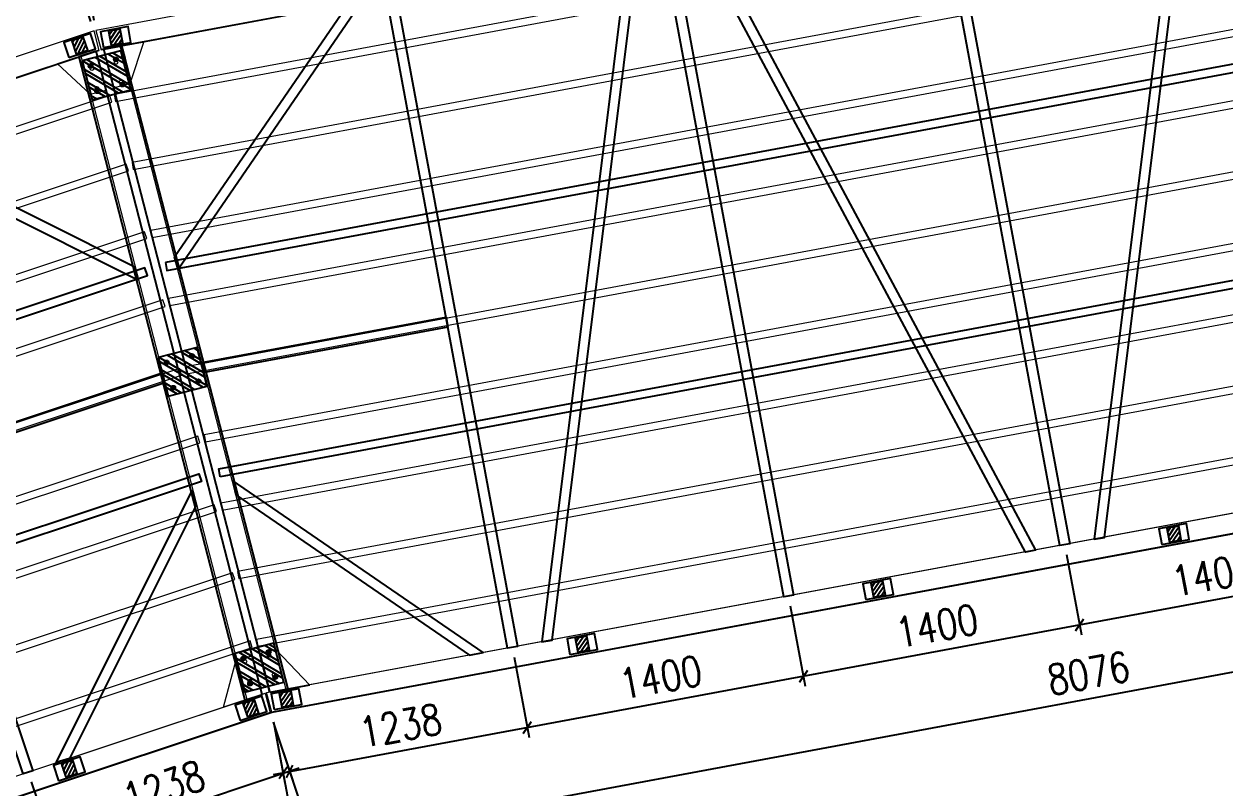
# Model space of a CAD drawing. Extents: x 8238 to 123366, y -35216 to 128109.
# Drawn here: x 43840 to 49826, y 97443 to 101251 of the extents above; entities that cross this region are included whole.
import ezdxf

# ---------------------------------------------------------------- set-up
doc = ezdxf.new("R2010")
doc.units = 0
doc.header["$LTSCALE"] = 1000
doc.header["$MEASUREMENT"] = 0
doc.linetypes.add('HIDDEN', pattern=[0.375, 0.25, -0.125])
for name, color, linetype, lineweight in [('加强板', 140, 'Continuous', 18), ('虚线', 8, 'Continuous', 0), ('铝主梁', 3, 'Continuous', 9), ('铝龙骨', 7, 'Continuous', 9)]:
    doc.layers.add(name, color=color, linetype=linetype, lineweight=lineweight)
for name, color, linetype in [('卡槽', 242, 'Continuous'), ('标注', 9, 'Continuous'), ('栏杆基座', 214, 'Continuous'), ('栏杆柱', 6, 'Continuous'), ('连接端梁', 130, 'Continuous'), ('铝横梁', 220, 'Continuous')]:
    doc.layers.add(name, color=color, linetype=linetype)
doc.styles.add('HZTXT', font='txtw.shx', dxfattribs={"width": 0.8, "bigfont": 'hztxtw.shx'})
doc.dimstyles.new('DIM-50', dxfattribs={"dimscale": 50, "dimtxt": 3, "dimasz": 1, "dimexe": 1, "dimexo": 1, "dimgap": 1, "dimtad": 1, "dimdec": 1, "dimdsep": 46, "dimtxsty": 'HZTXT', "dimblk": 'OBLIQUE', "dimblk1": 'ARCHTICK', "dimblk2": 'OBLIQUE', "dimcen": 0, "dimdle": 1, "dimclrd": 9, "dimclre": 9, "dimclrt": 2, "dimadec": 1, "dimazin": 0, "dimtfac": 1, "dimtdec": 1, "dimtix": 1, "dimtmove": 2, "dimatfit": 3, "dimldrblk": 'OBLIQUE', "dimfxl": 15, "dimtolj": 1, "dimtzin": 0, "dimarcsym": 1})

# ---------------------------------------------------------------- blocks, each defined once
blk = doc.blocks.new('_Oblique')
at = {"color": 0, "linetype": 'ByBlock', "lineweight": -2}
blk.add_line((-0.5, -0.5), (0.5, 0.5), dxfattribs=at)
blk = doc.blocks.new('*D67')
at = {"layer": 'Defpoints', "color": 0, "transparency": 16777216}
for p in [(57562.7, 72492.5), (49004.7, 71627.9), (57562.7, 71627.9)]:
    blk.add_point(p, dxfattribs=at)
at = {"layer": '标注', "color": 9, "lineweight": -2, "transparency": 16777216}
for p, q in [((49004.7, 71677.9), (49004.7, 72542.5)), ((57562.7, 71677.9), (57562.7, 72542.5)), ((48954.7, 72492.5), (57612.7, 72492.5))]:
    blk.add_line(p, q, dxfattribs=at)
at = {"layer": '标注', "color": 9, "lineweight": -2, "transparency": 16777216, "xscale": 50, "yscale": 50, "zscale": 50, "rotation": 180}
blk.add_blockref('_Oblique', (49004.7, 72492.5), dxfattribs=at)
at = {"layer": '标注', "color": 9, "lineweight": -2, "transparency": 16777216, "xscale": 50, "yscale": 50, "zscale": 50}
blk.add_blockref('_Oblique', (57562.7, 72492.5), dxfattribs=at)
at = {"layer": '标注', "color": 2, "transparency": 16777216, "insert": (53283.7, 72617.5), "char_height": 150, "attachment_point": 5, "style": 'HZTXT'}
blk.add_mtext('\\A1;8558', dxfattribs=at)
blk = doc.blocks.new('_ArchTick')
at = {"color": 0, "linetype": 'ByBlock', "const_width": 0.4}
blk.add_lwpolyline([(-0.5, -0.5), (0.5, 0.5)], dxfattribs=at)
blk = doc.blocks.new('*D68')
at = {"layer": 'Defpoints', "color": 0, "transparency": 16777216}
for p in [(57562.7, 72099.8), (57562.7, 71627.9), (56083.7, 71529.9)]:
    blk.add_point(p, dxfattribs=at)
at = {"layer": '标注', "color": 9, "lineweight": -2, "transparency": 16777216}
for p, q in [((56083.7, 71579.9), (56083.7, 72149.8)), ((57562.7, 71677.9), (57562.7, 72149.8)), ((56033.7, 72099.8), (57612.7, 72099.8))]:
    blk.add_line(p, q, dxfattribs=at)
at = {"layer": '标注', "color": 9, "lineweight": -2, "transparency": 16777216, "xscale": 50, "yscale": 50, "zscale": 50, "rotation": 180}
blk.add_blockref('_Oblique', (56083.7, 72099.8), dxfattribs=at)
at = {"layer": '标注', "color": 9, "lineweight": -2, "transparency": 16777216, "xscale": 50, "yscale": 50, "zscale": 50}
blk.add_blockref('_Oblique', (57562.7, 72099.8), dxfattribs=at)
at = {"layer": '标注', "color": 2, "transparency": 16777216, "insert": (56823.2, 72224.8), "char_height": 150, "attachment_point": 5, "style": 'HZTXT'}
blk.add_mtext('\\A1;1479', dxfattribs=at)
blk = doc.blocks.new('*D69')
at = {"layer": 'Defpoints', "color": 0, "transparency": 16777216}
for p in [(49245.7, 68127.9), (57321.7, 68127.9), (57321.7, 67449.2)]:
    blk.add_point(p, dxfattribs=at)
at = {"layer": '标注', "color": 9, "lineweight": -2, "transparency": 16777216}
for p, q in [((49245.7, 68077.9), (49245.7, 67399.2)), ((57321.7, 68077.9), (57321.7, 67399.2)), ((49195.7, 67449.2), (57371.7, 67449.2))]:
    blk.add_line(p, q, dxfattribs=at)
at = {"layer": '标注', "color": 9, "lineweight": -2, "transparency": 16777216, "xscale": 50, "yscale": 50, "zscale": 50}
for p, rotation in [((49245.7, 67449.2), 180.0003109579486), ((57321.7, 67449.2), 0.0003109579486354188)]:
    blk.add_blockref('_Oblique', p, dxfattribs=dict(at, rotation=rotation))
at = {"layer": '标注', "color": 2, "transparency": 16777216, "insert": (53283.7, 67574.2), "char_height": 150, "attachment_point": 5, "rotation": 0.00031, "style": 'HZTXT'}
blk.add_mtext('\\A1;8076', dxfattribs=at)
blk = doc.blocks.new('*D71')
at = {"layer": 'Defpoints', "color": 0, "transparency": 16777216}
for p in [(49004.7, 72099.8), (49004.7, 71627.9), (50483.7, 71529.9)]:
    blk.add_point(p, dxfattribs=at)
at = {"layer": '标注', "color": 9, "lineweight": -2, "transparency": 16777216}
for p, q in [((49004.7, 71677.9), (49004.7, 72149.8)), ((50483.7, 71579.9), (50483.7, 72149.8)), ((50533.7, 72099.8), (48954.7, 72099.8))]:
    blk.add_line(p, q, dxfattribs=at)
at = {"layer": '标注', "color": 9, "lineweight": -2, "transparency": 16777216, "xscale": 50, "yscale": 50, "zscale": 50, "rotation": 180}
blk.add_blockref('_Oblique', (49004.7, 72099.8), dxfattribs=at)
at = {"layer": '标注', "color": 9, "lineweight": -2, "transparency": 16777216, "xscale": 50, "yscale": 50, "zscale": 50}
blk.add_blockref('_Oblique', (50483.7, 72099.8), dxfattribs=at)
at = {"layer": '标注', "color": 2, "transparency": 16777216, "insert": (49744.2, 72224.8), "char_height": 150, "attachment_point": 5, "style": 'HZTXT'}
blk.add_mtext('\\A1;1479', dxfattribs=at)
blk = doc.blocks.new('*D73')
at = {"layer": 'Defpoints', "color": 0, "transparency": 16777216}
for p in [(56083.7, 68225.9), (57321.7, 68127.9), (56083.7, 67818.6)]:
    blk.add_point(p, dxfattribs=at)
at = {"layer": '标注', "color": 9, "lineweight": -2, "transparency": 16777216}
for p, q in [((56083.7, 68175.9), (56083.7, 67768.6)), ((57321.7, 68077.9), (57321.7, 67768.6)), ((57371.7, 67818.6), (56033.7, 67818.6))]:
    blk.add_line(p, q, dxfattribs=at)
at = {"layer": '标注', "color": 9, "lineweight": -2, "transparency": 16777216, "xscale": 50, "yscale": 50, "zscale": 50, "rotation": 180}
blk.add_blockref('_Oblique', (56083.7, 67818.6), dxfattribs=at)
at = {"layer": '标注', "color": 9, "lineweight": -2, "transparency": 16777216, "xscale": 50, "yscale": 50, "zscale": 50}
blk.add_blockref('_Oblique', (57321.7, 67818.6), dxfattribs=at)
at = {"layer": '标注', "color": 2, "transparency": 16777216, "insert": (56702.7, 67943.6), "char_height": 150, "attachment_point": 5, "style": 'HZTXT'}
blk.add_mtext('\\A1;1238', dxfattribs=at)
blk = doc.blocks.new('*D74')
at = {"layer": 'Defpoints', "color": 0, "transparency": 16777216}
for p in [(54683.7, 68225.9), (56083.7, 68225.9), (54683.7, 67818.6)]:
    blk.add_point(p, dxfattribs=at)
at = {"layer": '标注', "color": 9, "lineweight": -2, "transparency": 16777216}
for p, q in [((54683.7, 68175.9), (54683.7, 67768.6)), ((56083.7, 68175.9), (56083.7, 67768.6)), ((56133.7, 67818.6), (54633.7, 67818.6))]:
    blk.add_line(p, q, dxfattribs=at)
at = {"layer": '标注', "color": 9, "lineweight": -2, "transparency": 16777216, "xscale": 50, "yscale": 50, "zscale": 50, "rotation": 180}
blk.add_blockref('_Oblique', (54683.7, 67818.6), dxfattribs=at)
at = {"layer": '标注', "color": 9, "lineweight": -2, "transparency": 16777216, "xscale": 50, "yscale": 50, "zscale": 50}
blk.add_blockref('_Oblique', (56083.7, 67818.6), dxfattribs=at)
at = {"layer": '标注', "color": 2, "transparency": 16777216, "insert": (55383.7, 67943.6), "char_height": 150, "attachment_point": 5, "style": 'HZTXT'}
blk.add_mtext('\\A1;1400', dxfattribs=at)
blk = doc.blocks.new('*D75')
at = {"layer": 'Defpoints', "color": 0, "transparency": 16777216}
for p in [(53283.7, 68225.9), (54683.7, 68225.9), (53283.7, 67818.6)]:
    blk.add_point(p, dxfattribs=at)
at = {"layer": '标注', "color": 9, "lineweight": -2, "transparency": 16777216}
for p, q in [((53283.7, 68175.9), (53283.7, 67768.6)), ((54683.7, 68175.9), (54683.7, 67768.6)), ((54733.7, 67818.6), (53233.7, 67818.6))]:
    blk.add_line(p, q, dxfattribs=at)
at = {"layer": '标注', "color": 9, "lineweight": -2, "transparency": 16777216, "xscale": 50, "yscale": 50, "zscale": 50, "rotation": 180}
blk.add_blockref('_Oblique', (53283.7, 67818.6), dxfattribs=at)
at = {"layer": '标注', "color": 9, "lineweight": -2, "transparency": 16777216, "xscale": 50, "yscale": 50, "zscale": 50}
blk.add_blockref('_Oblique', (54683.7, 67818.6), dxfattribs=at)
at = {"layer": '标注', "color": 2, "transparency": 16777216, "insert": (53983.7, 67943.6), "char_height": 150, "attachment_point": 5, "style": 'HZTXT'}
blk.add_mtext('\\A1;1400', dxfattribs=at)
blk = doc.blocks.new('*D76')
at = {"layer": 'Defpoints', "color": 0, "transparency": 16777216}
for p in [(51883.7, 68225.9), (53283.7, 68225.9), (51883.7, 67818.6)]:
    blk.add_point(p, dxfattribs=at)
at = {"layer": '标注', "color": 9, "lineweight": -2, "transparency": 16777216}
for p, q in [((51883.7, 68175.9), (51883.7, 67768.6)), ((53283.7, 68175.9), (53283.7, 67768.6)), ((53333.7, 67818.6), (51833.7, 67818.6))]:
    blk.add_line(p, q, dxfattribs=at)
at = {"layer": '标注', "color": 9, "lineweight": -2, "transparency": 16777216, "xscale": 50, "yscale": 50, "zscale": 50, "rotation": 180}
blk.add_blockref('_Oblique', (51883.7, 67818.6), dxfattribs=at)
at = {"layer": '标注', "color": 9, "lineweight": -2, "transparency": 16777216, "xscale": 50, "yscale": 50, "zscale": 50}
blk.add_blockref('_Oblique', (53283.7, 67818.6), dxfattribs=at)
at = {"layer": '标注', "color": 2, "transparency": 16777216, "insert": (52583.7, 67943.6), "char_height": 150, "attachment_point": 5, "style": 'HZTXT'}
blk.add_mtext('\\A1;1400', dxfattribs=at)
blk = doc.blocks.new('*D77')
at = {"layer": 'Defpoints', "color": 0, "transparency": 16777216}
for p in [(50483.7, 68225.9), (51883.7, 68225.9), (50483.7, 67818.6)]:
    blk.add_point(p, dxfattribs=at)
at = {"layer": '标注', "color": 9, "lineweight": -2, "transparency": 16777216}
for p, q in [((50483.7, 68175.9), (50483.7, 67768.6)), ((51883.7, 68175.9), (51883.7, 67768.6)), ((51933.7, 67818.6), (50433.7, 67818.6))]:
    blk.add_line(p, q, dxfattribs=at)
at = {"layer": '标注', "color": 9, "lineweight": -2, "transparency": 16777216, "xscale": 50, "yscale": 50, "zscale": 50, "rotation": 180}
blk.add_blockref('_Oblique', (50483.7, 67818.6), dxfattribs=at)
at = {"layer": '标注', "color": 9, "lineweight": -2, "transparency": 16777216, "xscale": 50, "yscale": 50, "zscale": 50}
blk.add_blockref('_Oblique', (51883.7, 67818.6), dxfattribs=at)
at = {"layer": '标注', "color": 2, "transparency": 16777216, "insert": (51183.7, 67943.6), "char_height": 150, "attachment_point": 5, "style": 'HZTXT'}
blk.add_mtext('\\A1;1400', dxfattribs=at)
blk = doc.blocks.new('*D78')
at = {"layer": 'Defpoints', "color": 0, "transparency": 16777216}
for p in [(50483.7, 68225.9), (49245.7, 68127.9), (49245.7, 67818.6)]:
    blk.add_point(p, dxfattribs=at)
at = {"layer": '标注', "color": 9, "lineweight": -2, "transparency": 16777216}
for p, q in [((50483.7, 68175.9), (50483.7, 67768.6)), ((49245.7, 68077.9), (49245.7, 67768.6)), ((50533.7, 67818.6), (49195.7, 67818.6))]:
    blk.add_line(p, q, dxfattribs=at)
at = {"layer": '标注', "color": 9, "lineweight": -2, "transparency": 16777216, "xscale": 50, "yscale": 50, "zscale": 50, "rotation": 180}
blk.add_blockref('_Oblique', (49245.7, 67818.6), dxfattribs=at)
at = {"layer": '标注', "color": 9, "lineweight": -2, "transparency": 16777216, "xscale": 50, "yscale": 50, "zscale": 50}
blk.add_blockref('_Oblique', (50483.7, 67818.6), dxfattribs=at)
at = {"layer": '标注', "color": 2, "transparency": 16777216, "insert": (49864.7, 67943.6), "char_height": 150, "attachment_point": 5, "style": 'HZTXT'}
blk.add_mtext('\\A1;1238', dxfattribs=at)
blk = doc.blocks.new('橡胶块200x200x60')
h = blk.add_hatch()
h.set_pattern_fill('ANSI32', color=256, scale=10)
h.set_pattern_definition([(45, (0, 0), (-33.67596, 33.67596), []), (45, (22.45, 0), (-33.67596, 33.67596), [])])
h.paths.add_polyline_path([(25487.9, 88551.2), (25687.9, 88551.2), (25687.9, 88751.2), (25487.9, 88751.2)])
blk.add_lwpolyline([(25487.9, 88551.2), (25687.9, 88551.2), (25687.9, 88751.2), (25487.9, 88751.2)], close=True)
for points in [[(25512.9, 88716.2), (25532.9, 88716.2)], [(25522.9, 88726.2), (25522.9, 88706.2)], [(25662.9, 88716.2), (25642.9, 88716.2)], [(25652.9, 88726.2), (25652.9, 88706.2)], [(25522.9, 88576.2), (25522.9, 88596.2)], [(25652.9, 88576.2), (25652.9, 88596.2)], [(25512.9, 88586.2), (25532.9, 88586.2)], [(25662.9, 88586.2), (25642.9, 88586.2)]]:
    blk.add_lwpolyline(points)
for centre, radius in [((25522.9, 88716.2), 10), ((25522.9, 88716.2), 8), ((25652.9, 88716.2), 10), ((25652.9, 88716.2), 8), ((25522.9, 88586.2), 10), ((25652.9, 88586.2), 10), ((25522.9, 88586.2), 8), ((25652.9, 88586.2), 8)]:
    blk.add_circle(centre, radius)
blk = doc.blocks.new('M31')
h = blk.add_hatch()
h.set_pattern_fill('ANSI31', color=256, scale=10)
h.set_pattern_definition([(45, (-233.64, 3400), (-11.2253202, 11.2253202), [])])
h.paths.add_polyline_path([(49065.9, 71542.9), (49125.9, 71542.9), (49125.9, 71612.9), (49065.9, 71612.9)])
h = blk.add_hatch()
h.set_pattern_fill('ANSI31', color=256, scale=10)
h.set_pattern_definition([(45, (8142.232, 3403.884), (-11.2253202, 11.2253202), [])])
h.paths.add_polyline_path([(57441.78, 71546.78), (57501.78, 71546.78), (57501.78, 71616.78), (57441.78, 71616.78)])
h = blk.add_hatch()
h.set_pattern_fill('ANSI31', color=256, scale=10)
h.set_pattern_definition([(45, (0, 0), (-11.2253202, 11.2253202), [])])
h.paths.add_polyline_path([(49299.54, 68142.9), (49359.54, 68142.9), (49359.54, 68212.9), (49299.54, 68212.9)])
h = blk.add_hatch()
h.set_pattern_fill('ANSI31', color=256, scale=10)
h.set_pattern_definition([(45, (1500, 0), (-11.2253202, 11.2253202), [])])
h.paths.add_polyline_path([(50799.54, 68142.9), (50859.54, 68142.9), (50859.54, 68212.9), (50799.54, 68212.9)])
h = blk.add_hatch()
h.set_pattern_fill('ANSI31', color=256, scale=10)
h.set_pattern_definition([(45, (3000, 0), (-11.2253202, 11.2253202), [])])
h.paths.add_polyline_path([(52299.54, 68142.9), (52359.54, 68142.9), (52359.54, 68212.9), (52299.54, 68212.9)])
h = blk.add_hatch()
h.set_pattern_fill('ANSI31', color=256, scale=10)
h.set_pattern_definition([(45, (4500, 0), (-11.2253202, 11.2253202), [])])
h.paths.add_polyline_path([(53799.54, 68142.9), (53859.54, 68142.9), (53859.54, 68212.9), (53799.54, 68212.9)])
h = blk.add_hatch()
h.set_pattern_fill('ANSI31', color=256, scale=10)
h.set_pattern_definition([(45, (6954.158, 0.007), (-11.2253202, 11.2253202), [])])
h.paths.add_polyline_path([(56253.7, 68142.9), (56313.7, 68142.9), (56313.7, 68212.9), (56253.7, 68212.9)])
h = blk.add_hatch()
h.set_pattern_fill('ANSI31', color=256, scale=10)
h.set_pattern_definition([(45, (7908.317, 0), (-11.2253202, 11.2253202), [])])
h.paths.add_polyline_path([(57207.86, 68142.9), (57267.86, 68142.9), (57267.86, 68212.9), (57207.86, 68212.9)])
for points in [[(49117.25, 71529.9), (49121.69, 71465.46)], [(57450.17, 71529.9), (57445.92, 71468.27)]]:
    blk.add_lwpolyline(points)
at = {"layer": '加强板', "color": 5}
for points in [[(49029.07, 71529.9), (49229.06, 71529.9), (49122.62, 71335.87), (49042.81, 71330.37)], [(49029.1, 71529.9), (49229.09, 71529.9), (49122.65, 71335.87), (49042.84, 71330.37)], [(57538.31, 71529.9), (57338.32, 71529.9), (57444.76, 71335.87), (57524.57, 71330.37)], [(57538.31, 71529.9), (57338.32, 71529.9), (57444.76, 71335.87), (57524.57, 71330.37)], [(49256.6, 68225.9), (49456.6, 68225.9), (49322.67, 68430.92), (49242.86, 68425.42)], [(49256.63, 68225.9), (49456.63, 68225.9), (49322.7, 68430.92), (49242.89, 68425.42)], [(57310.78, 68225.9), (57110.78, 68225.9), (57244.71, 68430.92), (57324.52, 68425.42)], [(57310.78, 68225.9), (57110.78, 68225.9), (57244.71, 68430.92), (57324.52, 68425.42)]]:
    blk.add_lwpolyline(points, close=True, dxfattribs=at)
for centre in [(49074.47, 71452.84), (49074.5, 71452.84), (57492.91, 71452.84), (57492.91, 71452.84), (49081.34, 71353.07), (49081.37, 71353.07), (57486.04, 71353.07), (57486.04, 71353.07), (49284.14, 68408.22), (49284.17, 68408.22), (57283.24, 68408.22), (57283.24, 68408.22), (49291.01, 68308.45), (49291.04, 68308.45), (57276.37, 68308.45), (57276.37, 68308.45)]:
    blk.add_circle(centre, 9, dxfattribs=at)
at = {"layer": '卡槽', "color": 22, "ltscale": 5000, "elevation": 0}
for points in [[(49134.24, 70427.88), (49134.24, 70387.88), (57430.06, 70387.88), (57430.06, 70427.88)], [(49208.05, 69327.91), (49208.05, 69367.91), (57361.01, 69367.91), (57361.01, 69327.91)]]:
    blk.add_lwpolyline(points, close=True, dxfattribs=at)
at = {"layer": '栏杆基座'}
for points in [[(49025.9, 71537.9), (49165.9, 71537.9), (49165.9, 71617.9), (49025.9, 71617.9)], [(57401.78, 71541.78), (57541.78, 71541.78), (57541.78, 71621.78), (57401.78, 71621.78)], [(49259.54, 68137.9), (49399.54, 68137.9), (49399.54, 68217.9), (49259.54, 68217.9)], [(50759.54, 68137.9), (50899.54, 68137.9), (50899.54, 68217.9), (50759.54, 68217.9)], [(52259.54, 68137.9), (52399.54, 68137.9), (52399.54, 68217.9), (52259.54, 68217.9)], [(53759.54, 68137.9), (53899.54, 68137.9), (53899.54, 68217.9), (53759.54, 68217.9)], [(56213.7, 68137.9), (56353.7, 68137.9), (56353.7, 68217.9), (56213.7, 68217.9)], [(57167.86, 68137.91), (57307.86, 68137.91), (57307.86, 68217.91), (57167.86, 68217.91)]]:
    blk.add_lwpolyline(points, close=True, dxfattribs=at)
at = {"layer": '栏杆柱'}
for points in [[(49065.9, 71542.9), (49125.9, 71542.9), (49125.9, 71612.9), (49065.9, 71612.9)], [(57441.78, 71546.78), (57501.78, 71546.78), (57501.78, 71616.78), (57441.78, 71616.78)], [(49299.54, 68142.9), (49359.54, 68142.9), (49359.54, 68212.9), (49299.54, 68212.9)], [(50799.54, 68142.9), (50859.54, 68142.9), (50859.54, 68212.9), (50799.54, 68212.9)], [(52299.54, 68142.9), (52359.54, 68142.9), (52359.54, 68212.9), (52299.54, 68212.9)], [(53799.54, 68142.9), (53859.54, 68142.9), (53859.54, 68212.9), (53799.54, 68212.9)], [(56253.7, 68142.9), (56313.7, 68142.9), (56313.7, 68212.9), (56253.7, 68212.9)], [(57207.86, 68142.91), (57267.86, 68142.91), (57267.86, 68212.91), (57207.86, 68212.91)]]:
    blk.add_lwpolyline(points, close=True, dxfattribs=at)
at = {"layer": '虚线', "color": 1, "linetype": 'HIDDEN', "ltscale": 300}
for p, q in [((57555.42, 71529.9), (49011.45, 71529.9)), ((57555.42, 71529.9), (49011.45, 71529.9)), ((49107.19, 71529.9), (49334.83, 68225.9)), ((49107.22, 71529.9), (49334.86, 68225.9)), ((57460.19, 71529.9), (57232.56, 68225.9)), ((57460.19, 71529.9), (57232.56, 68225.9)), ((57328.33, 68225.9), (49239.07, 68225.9)), ((57328.33, 68225.9), (49239.07, 68225.9))]:
    blk.add_line(p, q, dxfattribs=at)
at = {"layer": '连接端梁'}
for points in [[(49254.64, 68225.9), (49027, 71529.9), (49117.22, 71529.9), (49344.85, 68225.9)], [(49254.67, 68225.9), (49027.03, 71529.9), (49117.25, 71529.9), (49344.88, 68225.9)], [(57312.75, 68225.9), (57540.38, 71529.9), (57450.17, 71529.9), (57222.53, 68225.9)], [(57312.75, 68225.9), (57540.38, 71529.9), (57450.17, 71529.9), (57222.53, 68225.9)]]:
    blk.add_lwpolyline(points, close=True, dxfattribs=at)
at = {"layer": '铝主梁', "color": 3}
blk.add_lwpolyline([(49004.67, 71627.9), (49012.14, 71527.9), (57555.27, 71527.9), (57562.71, 71627.9), (49004.7, 71627.9)], dxfattribs=at)
blk.add_lwpolyline([(57321.7, 68127.92), (49245.7, 68127.9), (49238.39, 68227.9), (57329.02, 68227.9)], close=True, dxfattribs=at)
at = {"layer": '铝横梁', "color": 243}
for points in [[(49183.8, 70446.85), (50266.83, 71529.89), (50336.28, 71528.63), (49189.75, 70382.08)], [(50509.7, 71529.9), (50509.7, 68225.9), (50459.7, 68225.9), (50459.7, 71529.9)], [(51684.32, 71529.9), (50632.69, 68225.9), (50684.96, 68225.29), (51736.59, 71529.29)], [(51909.7, 71529.9), (51909.7, 68225.9), (51859.7, 68225.9), (51859.7, 71529.9)], [(52085.09, 71529.9), (53136.72, 68225.9), (53084.45, 68225.29), (52032.82, 71529.29)], [(53309.69, 71529.9), (53309.69, 68225.9), (53259.69, 68225.9), (53259.69, 71529.9)], [(54484.31, 71529.9), (53432.68, 68225.9), (53484.95, 68225.29), (54536.58, 71529.29)], [(56107.69, 71529.9), (56107.69, 68225.9), (56057.69, 68225.9), (56057.69, 71529.9)], [(57383.6, 70446.85), (56300.58, 71529.89), (56231.28, 71528.48), (57377.81, 70381.93)], [(49268, 69224.74), (50266.82, 68225.91), (50336.12, 68227.32), (49264.4, 69299.06)], [(57299.4, 69224.74), (56300.59, 68225.91), (56231.47, 68227.5), (57303.19, 69299.24)]]:
    blk.add_lwpolyline(points, close=True, dxfattribs=at)
at = {"layer": '铝横梁', "color": 243, "elevation": 0}
for points in [[(49221.35, 69903.87), (50459.72, 69903.88), (50459.72, 69853.88), (49224.66, 69853.87)], [(57346.06, 69901.87), (56107.7, 69901.88), (56107.7, 69853.88), (57342.75, 69853.87)]]:
    blk.add_lwpolyline(points, close=True, dxfattribs=at)
at = {"layer": '铝龙骨', "color": 0}
for points in [[(57534.71, 71262.9), (57534.71, 71297.9), (49036.71, 71297.9), (49036.71, 71262.9)], [(57504.71, 70912.9), (57504.71, 70947.9), (49061.71, 70947.9), (49061.71, 70912.9)], [(57484.71, 70562.9), (57484.71, 70597.9), (49091.71, 70597.9), (49091.71, 70562.9)], [(57464.71, 70212.9), (57464.71, 70247.9), (49116.71, 70247.9), (49116.71, 70212.9)], [(57434.71, 69862.9), (57434.71, 69897.9), (49136.71, 69897.9), (49136.71, 69862.9)], [(57414.71, 69512.9), (57414.71, 69547.9), (49166.71, 69547.9), (49166.71, 69512.9)], [(57384.71, 69162.9), (57384.71, 69197.9), (49186.71, 69197.9), (49186.71, 69162.9)], [(57364.71, 68812.9), (57364.71, 68847.9), (49206.71, 68847.9), (49206.71, 68812.9)], [(57339.71, 68462.9), (57339.71, 68497.9), (49236.71, 68497.9), (49236.71, 68462.9)]]:
    blk.add_lwpolyline(points, close=True, dxfattribs=at)
at = {"layer": '标注'}
for base, p1, p2, picture, middle in [((57562.71, 72492.49), (49004.7, 71627.9), (57562.71, 71627.9), '*D67', (53283.7, 72617.49)), ((49004.7, 72099.8), (50483.7, 71529.9), (49004.7, 71627.9), '*D71', (49744.2, 72224.8)), ((57562.71, 72099.8), (56083.69, 71529.9), (57562.71, 71627.9), '*D68', (56823.2, 72224.8))]:
    dim = blk.add_linear_dim(base=base, p1=p1, p2=p2, angle=180, dimstyle='DIM-50', dxfattribs=at)
    dim.commit()
    dim.dimension.update_dxf_attribs({"geometry": picture, "text_midpoint": middle})
for base, p1, p2, picture, middle in [((49245.7, 67818.57), (50483.7, 68225.9), (49245.7, 68127.9), '*D78', (49864.7, 67943.57)), ((50483.7, 67818.57), (51883.7, 68225.9), (50483.7, 68225.9), '*D77', (51183.7, 67943.57)), ((51883.7, 67818.57), (53283.69, 68225.9), (51883.7, 68225.9), '*D76', (52583.7, 67943.57)), ((53283.69, 67818.57), (54683.69, 68225.9), (53283.69, 68225.9), '*D75', (53983.69, 67943.57)), ((54683.69, 67818.57), (56083.69, 68225.9), (54683.69, 68225.9), '*D74', (55383.69, 67943.57)), ((56083.69, 67818.57), (57321.7, 68127.94), (56083.69, 68225.9), '*D73', (56702.7, 67943.57))]:
    dim = blk.add_linear_dim(base=base, p1=p1, p2=p2, dimstyle='DIM-50', dxfattribs=at)
    dim.commit()
    dim.dimension.update_dxf_attribs({"geometry": picture, "text_midpoint": middle})
dim = blk.add_aligned_dim(p1=(49245.7, 68127.9), p2=(57321.7, 68127.94), distance=-678.72, dimstyle='DIM-50', dxfattribs=at)
dim.commit()
dim.dimension.update_dxf_attribs({"geometry": '*D69', "text_midpoint": (53283.71, 67574.2)})

msp = doc.modelspace()

# ---------------------------------------------------------------- linework, layer by layer
at = {"layer": '连接端梁', "color": 0, "elevation": 29521}
msp.add_lwpolyline([(32631.24, 88696.84), (32149.4, 92667.71), (37387.62, 95262.44), (45074.64, 97821.71), (53023.46, 99298.93), (61099.71, 99672.71), (69150.96, 98935.97), (77025.25, 97102.63), (84573.92, 94207.29), (89858.61, 91288.06), (89495.49, 87304.59)], dxfattribs=at)

# ---------------------------------------------------------------- block references
for name, p, rotation in [('M31', (9111.63, 21840.06, 29521), 10.53223526376199), ('M31', (12194.28, 15075.07, 29521), 18.4103530422618), ('橡胶块200x200x60', (-47981.78, 103621.76, 29521), 284.4690690090096), ('橡胶块200x200x60', (-47602.38, 102143.62, 29521), 284.4690690090096), ('橡胶块200x200x60', (-47219.76, 100668.71, 29521), 284.4690690090096)]:
    msp.add_blockref(name, p, dxfattribs=dict(rotation=rotation))

doc.saveas('drawing.dxf')
